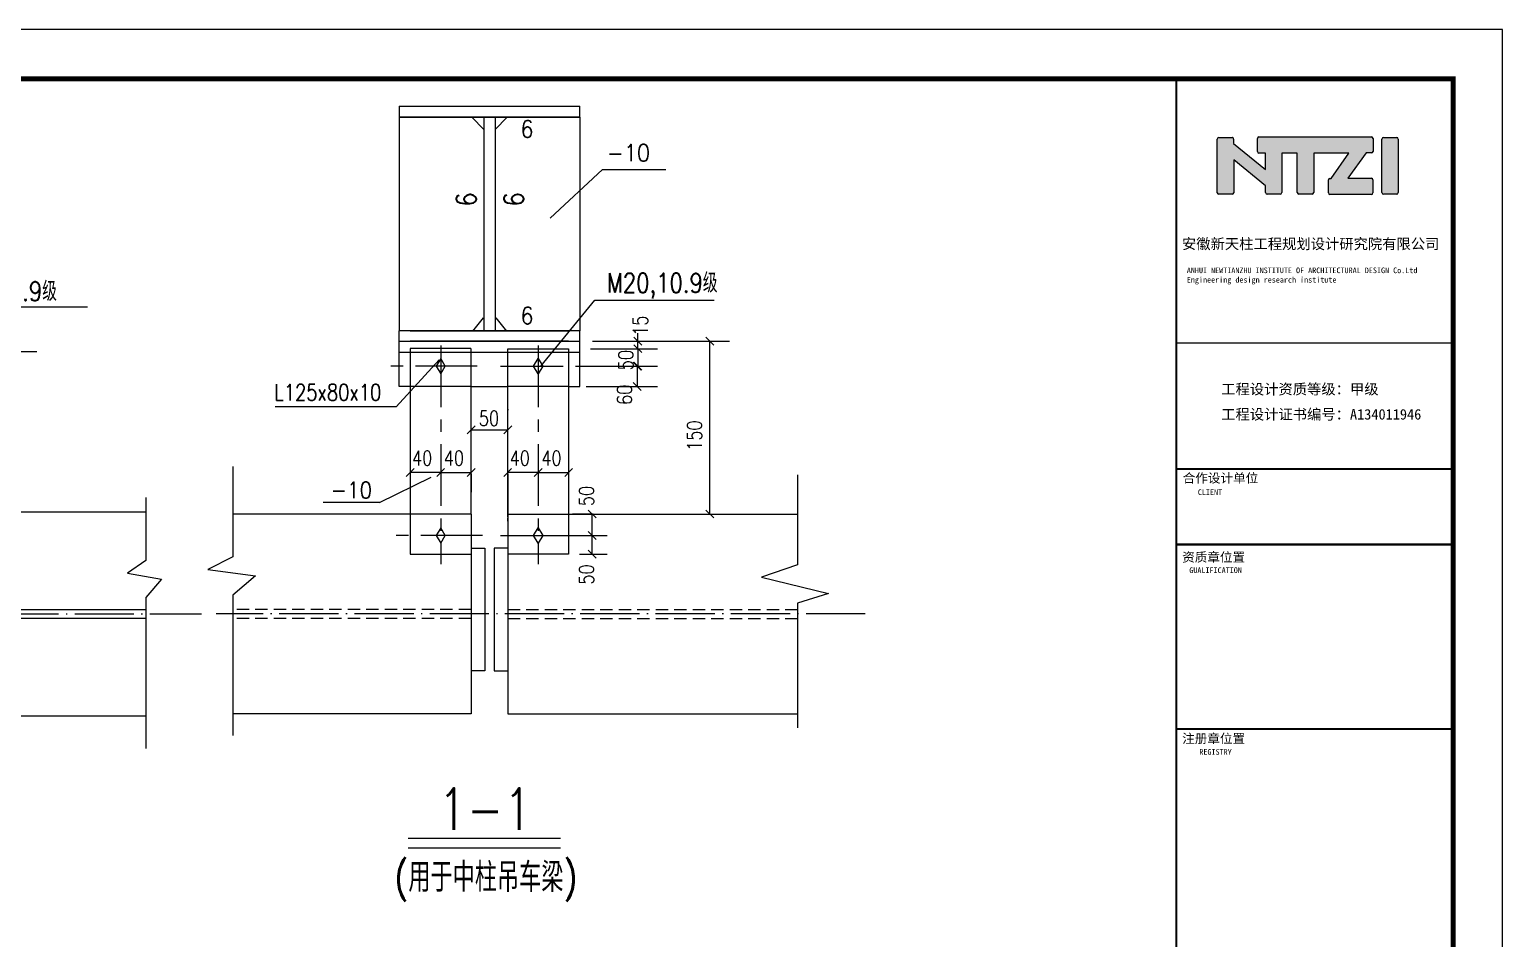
# Model space of a CAD drawing. Extents: x 32177600 to 32582346, y -189249 to 154687.
# Drawn here: x 32552498 to 32582346, y 80910 to 99328 of the extents above; entities that cross this region are included whole.
import ezdxf

# ---------------------------------------------------------------- set-up
doc = ezdxf.new("R2010")
doc.units = 0
doc.header["$LTSCALE"] = 1000
doc.header["$MEASUREMENT"] = 0
for name, pattern in [('ACAD_ISO04W100', [30.5, 24, -3, 0.5, -3]), ('CENTER', [2, 1.25, -0.25, 0.25, -0.25]), ('DASHED', [19.05, 12.7, -6.35]), ('DASHED2', [0.375, 0.25, -0.125])]:
    doc.linetypes.add(name, pattern=pattern)
doc.layers.get('0').update_dxf_attribs({"linetype": 'CONTINUOUS'})
doc.layers.get('DEFPOINTS').update_dxf_attribs({"linetype": 'CONTINUOUS'})
for name, color, linetype in [('AXIS', 3, 'CONTINUOUS'), ('C', 6, 'CENTER'), ('D', 4, 'CONTINUOUS'), ('DC', 2, 'CONTINUOUS'), ('DOTE', 1, 'ACAD_ISO04W100'), ('GJ', 1, 'CONTINUOUS'), ('J', 4, 'CONTINUOUS'), ('PUB_TEXT', 7, 'CONTINUOUS'), ('PUB_TITLE', 4, 'CONTINUOUS')]:
    doc.layers.add(name, color=color, linetype=linetype)
doc.styles.add('DIM_FONT', font='SIMPLEX.shx', dxfattribs={"width": 0.8})
doc.styles.add('HZJ', font='simplex.shx', dxfattribs={"width": 0.7, "bigfont": 'fjktxt.shx'})
doc.styles.add('ROMANS', font='simplex.shx', dxfattribs={"width": 0.5, "bigfont": 'fjktxt.shx'})
doc.styles.add('TQ', font='')
doc.styles.get('TQ').set_extended_font_data('SimSun')

# ---------------------------------------------------------------- blocks, each defined once
blk = doc.blocks.new('tk')
h = blk.add_hatch(color=256)
h.paths.add_polyline_path([(31009895, -54327), (31010541, -54856), (31010541, -54993, 0.414214), (31010573, -55025), (31010836, -55025, 0.414214), (31010868, -54993), (31010868, -54194), (31011182, -54194), (31011182, -54992, 0.414214), (31011214, -55024), (31011484, -55024, 0.414214), (31011516, -54992), (31011516, -54195), (31012229, -54195), (31011867, -54706), (31011845, -54706, 0.414214), (31011813, -54738), (31011813, -55000, 0.414214), (31011845, -55032), (31012685, -55032, 0.414214), (31012717, -55000), (31012717, -54736, 0.414214), (31012685, -54704), (31012205, -54704), (31012579, -54190), (31012686, -54190, 0.414214), (31012718, -54158), (31012718, -53897, 0.414214), (31012686, -53865), (31010407, -53865, 0.414214), (31010375, -53897), (31010375, -54164, 0.414214), (31010407, -54196), (31010538, -54196), (31010538, -54524), (31009893, -53997), (31009893, -53908, 0.41489), (31009861, -53876), (31009593, -53876, 0.414214), (31009561, -53908), (31009561, -54996, 0.414214), (31009593, -55028), (31009863, -55028, 0.414214), (31009895, -54996)])
h.paths.add_polyline_path([(31012899, -54993, 0.414214), (31012931, -55025), (31013198, -55025, 0.414214), (31013230, -54993), (31013230, -53909, 0.414214), (31013198, -53877), (31012931, -53877, 0.414214), (31012899, -53909)])
for p, q in [((31009561, -54996), (31009561, -53908)), ((31009593, -53876), (31009861, -53876)), ((31009893, -53908), (31009893, -53997)), ((31009893, -53997), (31010538, -54524)), ((31010375, -54164), (31010375, -53897)), ((31010407, -53865), (31012686, -53865)), ((31012718, -53897), (31012718, -54158)), ((31012899, -54993), (31012899, -53909)), ((31012931, -53877), (31013198, -53877)), ((31013230, -53909), (31013230, -54993)), ((31010538, -54196), (31010407, -54196)), ((31010538, -54524), (31010538, -54196)), ((31011182, -54194), (31010868, -54194)), ((31010868, -54194), (31010868, -54993)), ((31011182, -54992), (31011182, -54194)), ((31012229, -54195), (31011516, -54195)), ((31011516, -54195), (31011516, -54992)), ((31011867, -54706), (31012229, -54195)), ((31012579, -54190), (31012205, -54704)), ((31012686, -54190), (31012579, -54190)), ((31010541, -54856), (31009895, -54327)), ((31009895, -54327), (31009895, -54996)), ((31010541, -54993), (31010541, -54856)), ((31011813, -55000), (31011813, -54738)), ((31011845, -54706), (31011867, -54706)), ((31012205, -54704), (31012685, -54704)), ((31012717, -54736), (31012717, -55000)), ((31009863, -55028), (31009593, -55028)), ((31010836, -55025), (31010573, -55025)), ((31011484, -55024), (31011214, -55024)), ((31012685, -55032), (31011845, -55032)), ((31013198, -55025), (31012931, -55025))]:
    blk.add_line(p, q)
for centre, start, end in [((31009593, -53908), 90, 180), ((31009861, -53908), 359.8676, 90), ((31010407, -53897), 90, 180), ((31012686, -53897), 0, 90), ((31012931, -53909), 90, 180), ((31013198, -53909), 0, 90), ((31010407, -54164), 180, 270), ((31012686, -54158), 270, 0), ((31011845, -54738), 90, 180), ((31012685, -54736), 0, 90), ((31009593, -54996), 180, 270), ((31009863, -54996), 270, 0), ((31010573, -54993), 180, 270), ((31010836, -54993), 270, 0), ((31011214, -54992), 180, 270), ((31011484, -54992), 270, 0), ((31011845, -55000), 180, 270), ((31012685, -55000), 270, 0), ((31012931, -54993), 180, 270), ((31013198, -54993), 270, 0)]:
    blk.add_arc(centre, 32, start, end)
at = {"layer": 'PUB_TEXT'}
for q in [(31013606, -52688), (31014342, -53218)]:
    blk.add_line((31014342, -52688), q, dxfattribs=at)
at = {"layer": 'PUB_TITLE'}
blk.add_line((31014342, -52688), (31008732, -52688), dxfattribs=at)
at = {"layer": 'PUB_TITLE', "lineweight": 40}
blk.add_line((31008730, -62123), (31014340, -62123), dxfattribs=at)
for points, const_width in [([(31008732, -52688), (31008732, -92688)], 42.5), ([(31008732, -58043), (31014342, -58043)], 25.5), ([(31008732, -60593), (31014342, -60593)], 42.5), ([(31008732, -62123), (31014342, -62123)], 42.5), ([(31008730, -65863), (31014340, -65863)], 42.5)]:
    blk.add_lwpolyline(points, dxfattribs=dict(at, const_width=const_width))
at = {"layer": 'PUB_TEXT', "char_height": 212.5, "attachment_point": 1, "style": 'TQ'}
for s, insert in [('安徽新天柱工程规划设计研究院有限公司 ', (31008846, -55925)), ('工程设计资质等级：甲级 ', (31009642, -58869)), ('工程设计证书编号：{\\C0;A134011946} ', (31009642, -59379))]:
    blk.add_mtext(s, dxfattribs=dict(at, insert=insert))
at = {"layer": 'PUB_TEXT', "attachment_point": 1, "style": 'TQ'}
for s, insert, char_height, width in [('ANHUI NEWTIANZHU INSTITUTE OF ARCHITECTURAL DESIGN Co.Ltd\\PEngineering design research institute', (31008945, -56511), 114.75, 5257.35), ('合作设计单位', (31008862, -60683), 187, 1749.26), ('CLIENT', (31009168, -61006), 114.8, 2399.55), ('资质章位置', (31008851, -62285), 187, 2125), ('GUALIFICATION', (31008995, -62587), 114.75, 2680.9), ('注册章位置', (31008851, -65960), 187, 1530), ('REGISTRY', (31009199, -66268), 114.8, 2399.55)]:
    blk.add_mtext(s, dxfattribs=dict(at, insert=insert, char_height=char_height, width=width))

msp = doc.modelspace()

# ---------------------------------------------------------------- linework, layer by layer
for p, q in [((32559990.1, 97774.5), (32563647.6, 97774.5)), ((32559990.1, 97774.5), (32559990.1, 93220.2)), ((32559990.1, 97774.5), (32563647.6, 97774.5)), ((32559990.1, 97774.5), (32559990.1, 93220.2)), ((32563647.6, 97553.2), (32563647.6, 97774.5)), ((32563647.6, 97553.2), (32563647.6, 97774.5)), ((32559990.1, 97553.2), (32563647.6, 97553.2)), ((32563647.6, 97553.2), (32559990.1, 97553.2)), ((32561705.3, 97304.3), (32561462, 97547.5)), ((32561703.7, 97553.2), (32561703.7, 93220.2)), ((32561703.7, 97553.2), (32561703.7, 93220.2)), ((32561931.6, 97304.3), (32562174.8, 97547.5)), ((32561933.1, 97553.2), (32561933.1, 93220.2)), ((32561933.1, 97553.2), (32561933.1, 93220.2)), ((32563647.6, 97553.2), (32563647.7, 93220.2)), ((32563647.6, 97553.2), (32563647.7, 93220.2)), ((32561689.6, 93486.3), (32561474, 93218.2)), ((32561947.2, 93486.3), (32562162.8, 93218.2)), ((32559989.2, 92092.4), (32559989.2, 93220.2)), ((32563647.7, 93220.2), (32559989.2, 93220.2)), ((32560214.1, 93220.2), (32563423.6, 93220.2)), ((32563647.4, 92092.1), (32563647.7, 93220.2)), ((32559989.2, 93013.8), (32563647.6, 93013.8)), ((32559989.2, 93013.8), (32563647.6, 93013.8)), ((32560213.2, 92861.2), (32560213.2, 88699.6)), ((32561443.6, 92861.2), (32560213.2, 92861.2)), ((32563423.6, 93013.8), (32560214.1, 93013.8)), ((32563423.6, 93013.8), (32560214.1, 93013.8)), ((32561448.2, 89511.1), (32561448.2, 92861.2)), ((32562189.1, 89454.1), (32562189.1, 92859.8)), ((32562189.1, 92859.8), (32563423.6, 92859.8)), ((32563423.6, 92859.8), (32563423.6, 88699.6)), ((32560830.7, 92658.7), (32560739, 92505.9)), ((32560922.4, 92505.9), (32560830.7, 92658.7)), ((32562714.4, 92505.9), (32562806.1, 92658.7)), ((32562806.1, 92658.7), (32562897.8, 92505.9)), ((32560739, 92505.9), (32560830.7, 92353)), ((32560830.7, 92353), (32560922.4, 92505.9)), ((32562806.1, 92353), (32562714.4, 92505.9)), ((32562897.8, 92505.9), (32562806.1, 92353)), ((32560213.2, 92092.1), (32559989.4, 92092.1)), ((32561443.6, 92092.1), (32562175.3, 92092.1)), ((32563423.6, 92092.1), (32563647.4, 92092.1)), ((32562188.6, 90245), (32562188.6, 85463.4)), ((32550402, 89555.7), (32554858.8, 89555.7)), ((32560213.2, 89511.1), (32556618.1, 89511.1)), ((32561448.2, 89511.1), (32561448.2, 85463.4)), ((32562188.6, 89368.6), (32562188.6, 89436.2)), ((32563423.6, 89511.1), (32568058.7, 89511.1)), ((32560830.7, 89228.4), (32560739, 89075.5)), ((32560739, 89075.5), (32560830.7, 88922.6)), ((32560922.4, 89075.5), (32560830.7, 89228.4)), ((32560830.7, 88922.6), (32560922.4, 89075.5)), ((32562714.4, 89075.5), (32562806.1, 89228.4)), ((32562806.1, 88922.6), (32562714.4, 89075.5)), ((32562806.1, 89228.4), (32562897.8, 89075.5)), ((32562897.8, 89075.5), (32562806.1, 88922.6)), ((32560213.2, 88699.6), (32561448.2, 88699.6)), ((32561448.2, 88819.5), (32561723.4, 88819.5)), ((32561723.4, 88819.5), (32561723.4, 86337)), ((32561913.4, 88819.5), (32561913.4, 86337)), ((32562188.6, 88819.5), (32561913.4, 88819.5)), ((32563423.6, 88699.6), (32562188.6, 88699.6)), ((32563423.6, 88699.6), (32562269.4, 88699.6)), ((32561723.4, 86337), (32561448.2, 86337)), ((32561913.4, 86337), (32562188.6, 86337)), ((32547183.6, 85418.7), (32554858.8, 85418.7)), ((32561448.2, 85463.4), (32556618.1, 85463.4)), ((32562188.6, 85463.4), (32568058.7, 85463.4))]:
    msp.add_line(p, q)
at = {"color": 0, "linetype": 'ByBlock'}
for p, q in [((32564745.9, 93093.8), (32564905.9, 92933.8)), ((32564905.9, 92779.8), (32564745.9, 92939.8)), ((32564905.9, 92779.8), (32564745.9, 92939.8)), ((32566364.3, 92933.8), (32566204.3, 93093.8)), ((32564889.7, 92425.9), (32564729.7, 92585.9)), ((32564745.9, 92585.9), (32564905.9, 92425.9)), ((32564729.7, 92172.1), (32564889.7, 92012.1)), ((32561528.2, 91295.8), (32561368.2, 91135.8)), ((32562109.1, 91135.8), (32562269.1, 91295.8)), ((32560293.2, 90431.1), (32560133.2, 90271.1)), ((32560910.7, 90431.1), (32560750.7, 90271.1)), ((32560750.7, 90271.1), (32560910.7, 90431.1)), ((32561368.2, 90271.1), (32561528.2, 90431.1)), ((32562268.6, 90431.1), (32562108.6, 90271.1)), ((32562726.1, 90271.1), (32562886.1, 90431.1)), ((32562886.1, 90431.1), (32562726.1, 90271.1)), ((32563343.6, 90271.1), (32563503.6, 90431.1)), ((32563981.4, 89431.1), (32563821.4, 89591.1)), ((32566204.3, 89591.1), (32566364.3, 89431.1)), ((32563821.4, 89156.7), (32563981.4, 88996.7)), ((32563981.7, 88996.7), (32563821.7, 89156.7)), ((32563821.7, 88779.6), (32563981.7, 88619.6))]:
    msp.add_line(p, q, dxfattribs=at)
at = {"linetype": 'DASHED2'}
for p, q in [((32561448.2, 87578.9), (32556618.1, 87578.9)), ((32562188.6, 87578.9), (32568058.7, 87578.9)), ((32561448.2, 87395.5), (32556618.1, 87395.5)), ((32562188.6, 87395.5), (32568058.7, 87395.5))]:
    msp.add_line(p, q, dxfattribs=at)
at = {"layer": 'AXIS'}
for p, q in [((32564825.9, 93013.8), (32564825.9, 93173.8)), ((32563868.1, 92859.8), (32564433.2, 92859.8)), ((32563903.6, 93013.8), (32564433.2, 93013.8)), ((32563903.6, 93013.8), (32566684.3, 93013.8)), ((32564372.8, 92859.8), (32565225.9, 92859.8)), ((32564825.9, 92859.8), (32564825.9, 93013.8)), ((32564825.9, 92859.8), (32564825.9, 92859.8)), ((32564825.9, 92859.8), (32564825.9, 92505.9)), ((32566284.3, 89511.1), (32566284.3, 93013.8)), ((32550762, 92801.3), (32552650.5, 92801.3)), ((32563691.6, 92505.9), (32564387.7, 92505.9)), ((32564295.4, 92505.9), (32565225.9, 92505.9)), ((32564809.7, 92505.9), (32564809.7, 92092.1)), ((32563779.6, 92092.1), (32565225, 92092.1)), ((32562189.1, 91636.9), (32562189.1, 91615.8)), ((32561448.2, 91286.5), (32561448.2, 91615.8)), ((32561448.2, 91215.8), (32562189.1, 91215.8)), ((32560830.7, 90351.1), (32560213.2, 90351.1)), ((32560213.2, 90326.5), (32560213.2, 89951.1)), ((32560830.7, 90351.1), (32561448.2, 90351.1)), ((32560830.7, 90326.5), (32560830.7, 89951.1)), ((32560830.7, 90326.5), (32560830.7, 89951.1)), ((32561448.2, 90326.5), (32561448.2, 89951.1)), ((32562806.1, 90351.1), (32562188.6, 90351.1)), ((32562188.6, 90326.5), (32562188.6, 89951.1)), ((32562806.1, 90351.1), (32563423.6, 90351.1)), ((32562806.1, 90326.5), (32562806.1, 89951.1)), ((32562806.1, 90326.5), (32562806.1, 89951.1)), ((32563423.6, 90326.5), (32563423.6, 89951.1)), ((32550762, 89555.7), (32552650.5, 89555.7)), ((32563917.4, 89511.1), (32563501.4, 89511.1)), ((32563901.4, 89076.7), (32563901.4, 89511.1)), ((32565804.3, 89511.1), (32565884.3, 89511.1)), ((32563624.4, 89076.7), (32564201.9, 89076.7)), ((32563901.7, 88699.6), (32563901.7, 89076.7)), ((32563643.2, 88699.6), (32564201.9, 88699.6))]:
    msp.add_line(p, q, dxfattribs=at)
at = {"layer": 'C'}
for p, q in [((32560830.7, 92923.2), (32560830.7, 88497.8)), ((32562806.1, 92923.2), (32562806.1, 88497.8)), ((32561573.2, 92505.9), (32559821.4, 92505.9)), ((32562042.5, 92505.9), (32562861.6, 92505.9)), ((32562063.6, 92505.9), (32563815.4, 92505.9)), ((32561681, 89076.7), (32559821.4, 89076.7)), ((32562042.5, 89076.7), (32563185.2, 89076.7)), ((32562581.5, 89076.7), (32563724.2, 89076.7))]:
    msp.add_line(p, q, dxfattribs=at)
at = {"layer": 'D'}
for p, q in [((32563047.1, 95505.6), (32564107.3, 96493.5)), ((32564107.3, 96493.5), (32565391.4, 96493.5)), ((32562861.6, 92505.9), (32563953.4, 93845.6)), ((32563953.4, 93845.6), (32566372.6, 93845.6)), ((32550851.3, 93707.6), (32553675.5, 93707.6)), ((32560803, 92633.4), (32559928.7, 91680.4)), ((32559928.7, 91680.4), (32557475.6, 91680.4)), ((32556618.1, 90470.9), (32556618.1, 88646.4)), ((32559591.1, 89746.6), (32560635.9, 90258)), ((32568058.7, 90307), (32568058.7, 88482.6)), ((32554858.8, 89845.4), (32554858.8, 88566.8)), ((32559591.1, 89746.6), (32558450.9, 89746.6)), ((32554858.8, 88566.8), (32554487.4, 88315.6)), ((32556618.1, 88646.4), (32556111.8, 88385.2)), ((32556111.8, 88385.2), (32557080, 88256.6)), ((32568058.7, 88482.6), (32567328.9, 88232.7)), ((32554487.4, 88315.6), (32555172.7, 88192)), ((32555172.7, 88192), (32554858.8, 87817.2)), ((32557080, 88256.6), (32556618.1, 87866.8)), ((32567328.9, 88232.7), (32568688, 87897.4)), ((32554858.8, 87817.2), (32554858.8, 84761.5)), ((32556618.1, 87866.8), (32556618.1, 85020.4)), ((32568688, 87897.4), (32568058.7, 87703)), ((32568058.7, 87703), (32568058.7, 85179))]:
    msp.add_line(p, q, dxfattribs=at)
at = {"layer": 'D', "linetype": 'DASHED'}
for p, q in [((32561448.2, 89511.1), (32560213.2, 89511.1)), ((32562188.6, 89511.1), (32563423.6, 89511.1))]:
    msp.add_line(p, q, dxfattribs=at)
at = {"layer": 'D', "color": 7}
msp.add_line((32560174.4, 82744.9), (32563256.3, 82744.9), dxfattribs=at)
at = {"layer": 'DC'}
msp.add_arc((32559989.4, 92092.4), 0.28, 180, 270, dxfattribs=at)
at = {"layer": 'DEFPOINTS', "color": 0, "linetype": 'ByBlock'}
for p in [(32563423.6, 92859.8), (32563815.4, 92505.9), (32563815.4, 92505.9), (32563423.6, 89076.7), (32563423.6, 89076.7), (32563423.6, 88699.6)]:
    msp.add_point(p, dxfattribs=at)
at = {"layer": 'DOTE', "ltscale": 0.05}
for p, q in [((32547315, 87487.2), (32555981.9, 87487.2)), ((32569433.7, 87487.2), (32556279.4, 87487.2))]:
    msp.add_line(p, q, dxfattribs=at)
at = {"layer": 'GJ'}
msp.add_line((32560174.4, 82946), (32563256.3, 82946), dxfattribs=at)
at = {"layer": 'J', "linetype": 'DASHED'}
for p, q in [((32559989.2, 92792.2), (32563647.6, 92792.2)), ((32561443.6, 92092.1), (32560213.2, 92092.1)), ((32563423.6, 92092.1), (32562175.3, 92092.1))]:
    msp.add_line(p, q, dxfattribs=at)
at = {"layer": 'J'}
for p, q in [((32547183.6, 87575.4), (32554858.8, 87575.4)), ((32547183.6, 87399), (32554858.8, 87399))]:
    msp.add_line(p, q, dxfattribs=at)
at = {"layer": 'PUB_TITLE'}
msp.add_lwpolyline([(32508046.3, 57327.6), (32582346.3, 57327.6), (32582346.3, 99327.6), (32508046.3, 99327.6)], close=True, dxfattribs=at)
at = {"layer": 'PUB_TITLE', "const_width": 100}
msp.add_lwpolyline([(32510546.3, 58327.6), (32581346.3, 58327.6), (32581346.3, 98327.6), (32510546.3, 98327.6)], close=True, dxfattribs=at)

# ---------------------------------------------------------------- block references
msp.add_blockref('tk', (1567004.1, 151016.1))
msp.add_blockref('tk', (1567004.1, 151016.1))

# ---------------------------------------------------------------- texts
for s, height, style, width, p in [('6', 344, 'ROMANS', 0.9, (32562448.3, 97139)), ('-10', 343.98, 'ROMANS', 0.9, (32564198.2, 96656.6)), ('M20,10.9级', 393.75, 'HZJ', 0.8, (32564198, 93996.2)), ('M20,10.9级', 393.75, 'HZJ', 0.8, (32550812.4, 93826.7)), ('6', 344, 'ROMANS', 0.9, (32562448.3, 93358.4)), ('L125x80x10', 330.75, 'ROMANS', 0.8, (32557460.8, 91810)), ('-10', 330.75, 'ROMANS', 0.9, (32558599.5, 89828.8)), ('1-1', 840, 'ROMANS', 0.8, (32560781.3, 83115.4)), ('(用于中柱吊车梁)', 590.62, 'HZJ', 0.8, (32559891.9, 81855.7))]:
    msp.add_text(s, height=height, dxfattribs=dict(style=style, width=width)).set_placement(p)
at = {"style": 'ROMANS', "width": 0.8}
for p in [(32561554.5, 95743.2), (32562517.7, 95747.3)]:
    msp.add_text('6', height=408.2, rotation=90, dxfattribs=at).set_placement(p)
at = {"color": 7, "style": 'DIM_FONT', "width": 0.8}
for s, p in [('15', (32565025.9, 93119.3)), ('50', (32564731.8, 92423.8)), ('60', (32564704.2, 91721.6)), ('150', (32566124.3, 90790.6)), ('50', (32563937.1, 89669.9)), ('50', (32563937.1, 88080.3))]:
    msp.add_text(s, height=300, rotation=90, dxfattribs=at).set_placement(p)
for s, p in [('50', (32561603.2, 91298.7)), ('40', (32560250.6, 90494.2)), ('40', (32560892.6, 90494.2)), ('40', (32562226.1, 90494.2)), ('40', (32562868.1, 90494.2))]:
    msp.add_text(s, height=300, dxfattribs=at).set_placement(p)

doc.saveas('drawing.dxf')
